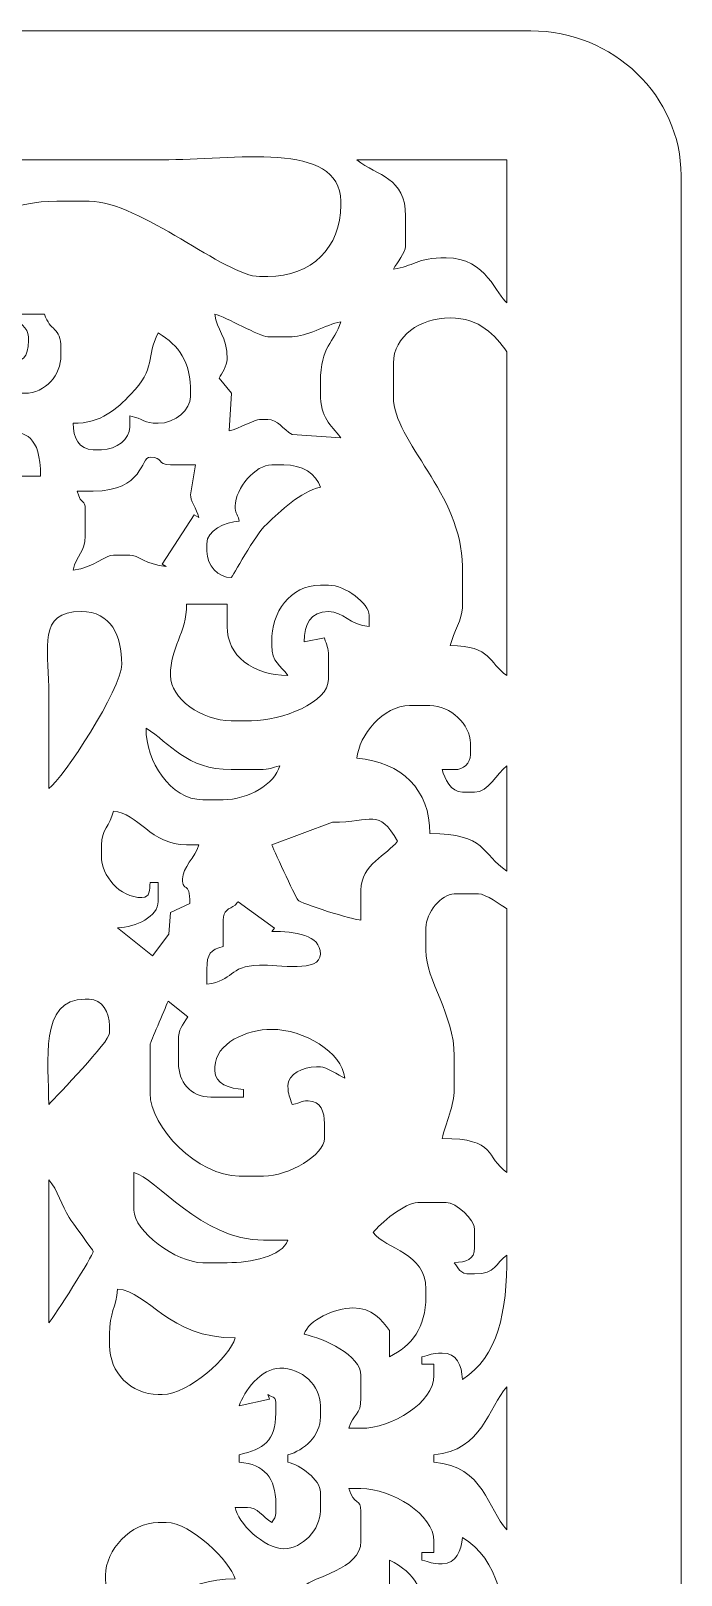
# Model space of a CAD drawing. Header units: millimetres. Extents: x -350 to -130, y -110 to 238.
# Drawn here: x -165.7 to -130, y -35.8 to 49 of the extents above; entities that cross this region are included whole.
import ezdxf

# ---------------------------------------------------------------- set-up
doc = ezdxf.new("R2010")
doc.units = ezdxf.units.MM
doc.header["$MEASUREMENT"] = 0
doc.layers.add('layer 1', color=7, linetype='Continuous')

msp = doc.modelspace()

# ---------------------------------------------------------------- linework, layer by layer
at = {"layer": 'layer 1', "color": 250, "lineweight": 9}
msp.add_open_spline([(-341.75, 49), (-341.75, 49), (-138.25, 49), (-138.25, 49), (-138.25, 49), (-133.7125, 49), (-130, 45.4225), (-130, 41.05), (-130, 41.05), (-130, 41.05), (-130, -102.05), (-130, -102.05), (-130, -102.05), (-130, -106.4225), (-133.7125, -110), (-138.25, -110), (-138.25, -110), (-138.25, -110), (-341.75, -110), (-341.75, -110), (-341.75, -110), (-346.2875, -110), (-350, -106.4225), (-350, -102.05), (-350, -102.05), (-350, -102.05), (-350, 41.05), (-350, 41.05), (-350, 41.05), (-350, 45.4225), (-346.2875, 49), (-341.75, 49)], degree=3, knots=[0, 0, 0, 0, 0.1111111, 0.1111111, 0.1111111, 0.1111111, 0.2222222, 0.2222222, 0.2222222, 0.2222222, 0.3333333, 0.3333333, 0.3333333, 0.3333333, 0.4444444, 0.4444444, 0.4444444, 0.4444445, 0.5555556, 0.5555556, 0.5555556, 0.5555556, 0.6666667, 0.6666667, 0.6666667, 0.6666667, 0.7777778, 0.7777778, 0.7777778, 0.7777778, 1, 1, 1, 1], dxfattribs=at)
at = {"layer": 'layer 1', "lineweight": 9}
for points, knots in [([(-168.7247, 38.6104), (-167.0772, 38.8066), (-166.8474, 39.644), (-164.2721, 39.644), (-164.2721, 39.644), (-164.2721, 39.644), (-162.491, 39.644), (-162.491, 39.644), (-162.491, 39.644), (-159.6808, 39.644), (-155.0197, 35.5099), (-153.1404, 35.5099), (-153.1404, 35.5099), (-153.1404, 35.5099), (-152.6951, 35.5099), (-152.6951, 35.5099), (-152.6951, 35.5099), (-150.2649, 35.5099), (-148.6877, 37.1147), (-148.6877, 39.4373), (-148.6877, 39.4373), (-148.6877, 39.4373), (-148.6877, 39.644), (-148.6877, 39.644), (-148.6877, 39.644), (-148.6877, 43.009), (-154.6408, 41.9177), (-158.4836, 41.9177), (-158.4836, 41.9177), (-162.491, 41.9177), (-166.4984, 41.9177), (-170.5058, 41.9177), (-170.5058, 41.9177), (-169.508, 41.1125), (-168.7247, 40.3595), (-168.7247, 38.6104)], [0, 0, 0, 0, 0.1, 0.1, 0.1, 0.1, 0.2, 0.2, 0.2, 0.2, 0.3, 0.3, 0.3, 0.3, 0.4, 0.4, 0.4, 0.4, 0.5, 0.5, 0.5, 0.5, 0.6, 0.6, 0.6, 0.6, 0.7, 0.7, 0.7, 0.7, 0.8, 0.8, 0.8, 0.8, 1, 1, 1, 1]), ([(-145.7935, 35.9233), (-145.6064, 36.2515), (-145.1256, 36.8566), (-145.1256, 37.1635), (-145.1256, 37.1635), (-145.1256, 37.1635), (-145.1256, 38.8171), (-145.1256, 38.8171), (-145.1256, 38.8171), (-145.1256, 40.9944), (-146.6631, 41.0024), (-147.7972, 41.9177), (-147.7972, 41.9177), (-147.7972, 41.9177), (-139.5598, 41.9177), (-139.5598, 41.9177), (-139.5598, 41.9177), (-139.5598, 41.9177), (-139.5598, 34.063), (-139.5598, 34.063), (-139.5598, 34.063), (-140.1175, 34.4423), (-140.67, 36.5434), (-142.8993, 36.5434), (-142.8993, 36.5434), (-144.5538, 36.5434), (-144.6707, 36.057), (-145.7935, 35.9233)], [0, 0, 0, 0, 0.25, 0.25, 0.25, 0.25, 0.375, 0.375, 0.375, 0.375, 0.5, 0.5, 0.5, 0.5, 0.625, 0.625, 0.625, 0.625, 0.75, 0.75, 0.75, 0.75, 0.875, 0.875, 0.875, 0.875, 1, 1, 1, 1]), ([(-165.1626, 24.5546), (-165.1626, 29.0956), (-168.7247, 24.9249), (-168.7247, 29.9289), (-168.7247, 29.9289), (-167.6881, 29.6719), (-167.9992, 29.1021), (-166.721, 29.1021), (-166.721, 29.1021), (-166.721, 29.1021), (-166.0531, 29.1021), (-166.0531, 29.1021), (-166.0531, 29.1021), (-164.8526, 29.1021), (-164.0495, 30.1243), (-164.0495, 31.1691), (-164.0495, 31.1691), (-164.0495, 31.1691), (-164.0495, 31.5825), (-164.0495, 31.5825), (-164.0495, 31.5825), (-164.0495, 32.7692), (-164.6632, 32.4804), (-164.94, 33.4428), (-164.94, 33.4428), (-164.94, 33.4428), (-166.721, 33.4428), (-166.721, 33.4428), (-166.721, 33.4428), (-166.3872, 32.9799), (-165.8305, 32.7166), (-165.8305, 32.2026), (-165.8305, 32.2026), (-165.8305, 32.2026), (-165.8305, 31.9959), (-165.8305, 31.9959), (-165.8305, 31.9959), (-165.8305, 31.0508), (-166.1197, 30.7774), (-167.1663, 30.7557), (-167.1663, 30.7557), (-167.1822, 31.4181), (-167.0937, 31.7892), (-167.8342, 31.7892), (-167.8342, 31.7892), (-167.8342, 31.7892), (-168.2795, 31.7892), (-168.2795, 31.7892), (-168.2795, 31.7892), (-170.5137, 31.7892), (-171.8416, 28.989), (-171.8416, 26.6216), (-171.8416, 26.6216), (-171.8416, 25.3944), (-170.6947, 23.7278), (-169.17, 23.7278), (-169.17, 23.7278), (-168.0355, 23.7278), (-167.6629, 24.5546), (-166.0531, 24.5546), (-166.0531, 24.5546), (-166.0531, 24.5546), (-165.1626, 24.5546), (-165.1626, 24.5546)], [0, 0, 0, 0, 0.0588235, 0.0588235, 0.0588235, 0.0588235, 0.1176471, 0.1176471, 0.1176471, 0.1176471, 0.1764706, 0.1764706, 0.1764706, 0.1764706, 0.2352941, 0.2352941, 0.2352941, 0.2352941, 0.2941176, 0.2941176, 0.2941176, 0.2941177, 0.3529412, 0.3529412, 0.3529412, 0.3529412, 0.4117647, 0.4117647, 0.4117647, 0.4117647, 0.4705882, 0.4705882, 0.4705882, 0.4705882, 0.5294118, 0.5294118, 0.5294118, 0.5294118, 0.5882353, 0.5882353, 0.5882353, 0.5882353, 0.6470588, 0.6470588, 0.6470588, 0.6470588, 0.7058824, 0.7058824, 0.7058824, 0.7058824, 0.7647059, 0.7647059, 0.7647059, 0.7647059, 0.8235294, 0.8235294, 0.8235294, 0.8235294, 0.8823529, 0.8823529, 0.8823529, 0.882353, 1, 1, 1, 1]), ([(-152.6951, 32.2026), (-153.1272, 32.2026), (-155.0019, 33.2972), (-155.5894, 33.4428), (-155.5894, 33.4428), (-155.5088, 32.5438), (-154.9215, 32.2804), (-154.9215, 30.9624), (-154.9215, 30.9624), (-154.9215, 30.6123), (-155.218, 30.1899), (-155.3667, 29.9289), (-155.3667, 29.9289), (-155.3667, 29.9289), (-154.6819, 29.1131), (-154.6819, 29.1131), (-154.6819, 29.1131), (-154.6819, 29.1131), (-154.8066, 27.0278), (-154.8066, 27.0278), (-154.8066, 27.0278), (-154.2898, 27.1717), (-153.3503, 27.6552), (-153.1404, 27.6552), (-153.1404, 27.6552), (-153.1404, 27.6552), (-152.6951, 27.6552), (-152.6951, 27.6552), (-152.6951, 27.6552), (-152.1415, 27.6552), (-151.8579, 27.1383), (-151.3593, 26.8283), (-151.3593, 26.8283), (-151.3593, 26.8283), (-148.6839, 26.6605), (-148.6839, 26.6605), (-148.6839, 26.6605), (-149.254, 27.4068), (-149.8009, 27.7028), (-149.8009, 29.1021), (-149.8009, 29.1021), (-149.8009, 29.1021), (-149.8009, 29.7222), (-149.8009, 29.7222), (-149.8009, 29.7222), (-149.8009, 31.7279), (-149.0286, 31.8443), (-148.6877, 33.0294), (-148.6877, 33.0294), (-149.5268, 32.8479), (-150.5676, 32.2026), (-151.3593, 32.2026), (-151.3593, 32.2026), (-151.3593, 32.2026), (-152.6951, 32.2026), (-152.6951, 32.2026)], [0, 0, 0, 0, 0.0666667, 0.0666667, 0.0666667, 0.0666667, 0.1333333, 0.1333333, 0.1333333, 0.1333333, 0.2, 0.2, 0.2, 0.2, 0.2666667, 0.2666667, 0.2666667, 0.2666667, 0.3333333, 0.3333333, 0.3333333, 0.3333333, 0.4, 0.4, 0.4, 0.4, 0.4666667, 0.4666667, 0.4666667, 0.4666667, 0.5333333, 0.5333333, 0.5333333, 0.5333333, 0.6, 0.6, 0.6, 0.6, 0.6666667, 0.6666667, 0.6666667, 0.6666667, 0.7333333, 0.7333333, 0.7333333, 0.7333333, 0.8, 0.8, 0.8, 0.8, 0.8666667, 0.8666667, 0.8666667, 0.8666667, 1, 1, 1, 1]), ([(-139.5598, 31.3758), (-140.2148, 32.2839), (-141.0367, 33.2361), (-142.6766, 33.2361), (-142.6766, 33.2361), (-144.3464, 33.2361), (-145.7935, 32.2285), (-145.7935, 30.7557), (-145.7935, 30.7557), (-145.7935, 30.7557), (-145.7935, 28.8953), (-145.7935, 28.8953), (-145.7935, 28.8953), (-145.7935, 26.4549), (-142.0088, 23.5675), (-142.0088, 19.5937), (-142.0088, 19.5937), (-142.0088, 19.5937), (-142.0088, 17.32), (-142.0088, 17.32), (-142.0088, 17.32), (-142.0088, 16.6991), (-142.4926, 15.9864), (-142.6766, 15.2529), (-142.6766, 15.2529), (-140.35, 15.2048), (-140.6174, 14.3188), (-139.5598, 13.5993), (-139.5598, 13.5993), (-139.5598, 13.5993), (-139.5598, 31.3758), (-139.5598, 31.3758)], [0, 0, 0, 0, 0.1111111, 0.1111111, 0.1111111, 0.1111111, 0.2222222, 0.2222222, 0.2222222, 0.2222222, 0.3333333, 0.3333333, 0.3333333, 0.3333333, 0.4444444, 0.4444444, 0.4444444, 0.4444445, 0.5555556, 0.5555556, 0.5555556, 0.5555556, 0.6666667, 0.6666667, 0.6666667, 0.6666667, 0.7777778, 0.7777778, 0.7777778, 0.7777778, 1, 1, 1, 1]), ([(-156.9252, 29.1021), (-156.9252, 30.8889), (-157.5522, 31.6918), (-158.7062, 32.4093), (-158.7062, 32.4093), (-159.3813, 31.103), (-158.8096, 30.4709), (-160.2053, 29.0469), (-160.2053, 29.0469), (-161.0022, 28.2339), (-161.8105, 27.4484), (-163.3815, 27.4484), (-163.3815, 27.4484), (-163.3624, 26.6509), (-163.0725, 26.0015), (-162.2684, 26.0015), (-162.2684, 26.0015), (-162.2684, 26.0015), (-161.8231, 26.0015), (-161.8231, 26.0015), (-161.8231, 26.0015), (-160.9691, 26.0015), (-160.2647, 26.598), (-160.2647, 27.2417), (-160.2647, 27.2417), (-160.2647, 27.2417), (-160.2647, 27.8618), (-160.2647, 27.8618), (-160.2647, 27.8618), (-159.4871, 27.6937), (-159.515, 27.4484), (-158.7062, 27.4484), (-158.7062, 27.4484), (-157.7614, 27.4484), (-156.9252, 28.2187), (-156.9252, 28.8953), (-156.9252, 28.8953), (-156.9252, 28.8953), (-156.9252, 29.1021), (-156.9252, 29.1021)], [0, 0, 0, 0, 0.0909091, 0.0909091, 0.0909091, 0.0909091, 0.1818182, 0.1818182, 0.1818182, 0.1818182, 0.2727273, 0.2727273, 0.2727273, 0.2727273, 0.3636364, 0.3636364, 0.3636364, 0.3636364, 0.4545455, 0.4545455, 0.4545455, 0.4545455, 0.5454545, 0.5454545, 0.5454545, 0.5454546, 0.6363636, 0.6363636, 0.6363636, 0.6363636, 0.7272727, 0.7272727, 0.7272727, 0.7272727, 0.8181818, 0.8181818, 0.8181818, 0.8181818, 1, 1, 1, 1]), ([(-162.7136, 21.2473), (-162.7136, 21.2473), (-162.7136, 22.6943), (-162.7136, 22.6943), (-162.7136, 22.6943), (-162.7136, 23.3661), (-162.9066, 22.8503), (-163.1589, 23.7278), (-163.1589, 23.7278), (-163.1589, 23.7278), (-162.2684, 23.7278), (-162.2684, 23.7278), (-162.2684, 23.7278), (-159.4988, 23.7278), (-159.6758, 25.5881), (-159.1515, 25.5881), (-159.1515, 25.5881), (-158.3781, 25.5881), (-158.8117, 25.1747), (-158.0384, 25.1747), (-158.0384, 25.1747), (-158.0384, 25.1747), (-156.6645, 25.1687), (-156.6645, 25.1687), (-156.6645, 25.1687), (-156.6645, 25.1687), (-156.9252, 23.5211), (-156.9252, 23.5211), (-156.9252, 23.5211), (-156.9684, 23.2836), (-156.5938, 22.7347), (-156.4799, 22.2808), (-156.4799, 22.2808), (-156.4799, 22.2808), (-156.7326, 22.422), (-156.7326, 22.422), (-156.7326, 22.422), (-156.7326, 22.422), (-158.4843, 19.7185), (-158.4843, 19.7185), (-158.4843, 19.7185), (-158.4843, 19.7185), (-158.2609, 19.5937), (-158.2609, 19.5937), (-158.2609, 19.5937), (-159.3865, 19.6806), (-159.8188, 20.2138), (-160.2647, 20.2138), (-160.2647, 20.2138), (-160.2647, 20.2138), (-161.1552, 20.2138), (-161.1552, 20.2138), (-161.1552, 20.2138), (-161.6805, 20.2138), (-162.1383, 19.535), (-163.3815, 19.387), (-163.3815, 19.387), (-163.1725, 20.22), (-162.7136, 20.4198), (-162.7136, 21.2473)], [0, 0, 0, 0, 0.125, 0.125, 0.125, 0.125, 0.1875, 0.1875, 0.1875, 0.1875, 0.25, 0.25, 0.25, 0.25, 0.3125, 0.3125, 0.3125, 0.3125, 0.375, 0.375, 0.375, 0.375, 0.4375, 0.4375, 0.4375, 0.4375, 0.5, 0.5, 0.5, 0.5, 0.5625, 0.5625, 0.5625, 0.5625, 0.625, 0.625, 0.625, 0.625, 0.6875, 0.6875, 0.6875, 0.6875, 0.75, 0.75, 0.75, 0.75, 0.8125, 0.8125, 0.8125, 0.8125, 0.875, 0.875, 0.875, 0.875, 0.9375, 0.9375, 0.9375, 0.9375, 1, 1, 1, 1]), ([(-154.4762, 22.901), (-154.4762, 22.4637), (-154.3965, 22.6285), (-154.2535, 22.0742), (-154.2535, 22.0742), (-155.0644, 22.0115), (-156.0347, 21.575), (-156.0347, 20.8339), (-156.0347, 20.8339), (-156.0347, 20.8339), (-156.0347, 20.4205), (-156.0347, 20.4205), (-156.0347, 20.4205), (-156.0347, 19.6275), (-155.3921, 18.9736), (-154.6988, 18.9736), (-154.6988, 18.9736), (-154.6551, 18.9736), (-153.3759, 21.347), (-152.7512, 21.9194), (-152.7512, 21.9194), (-151.9879, 22.6187), (-150.9208, 23.6922), (-149.8009, 23.9345), (-149.8009, 23.9345), (-150.0145, 24.677), (-150.8295, 25.1747), (-151.8046, 25.1747), (-151.8046, 25.1747), (-151.8046, 25.1747), (-152.4725, 25.1747), (-152.4725, 25.1747), (-152.4725, 25.1747), (-153.3652, 25.1747), (-154.4762, 23.8959), (-154.4762, 22.901)], [0, 0, 0, 0, 0.1, 0.1, 0.1, 0.1, 0.2, 0.2, 0.2, 0.2, 0.3, 0.3, 0.3, 0.3, 0.4, 0.4, 0.4, 0.4, 0.5, 0.5, 0.5, 0.5, 0.6, 0.6, 0.6, 0.6, 0.7, 0.7, 0.7, 0.7, 0.8, 0.8, 0.8, 0.8, 1, 1, 1, 1]), ([(-151.582, 13.5993), (-153.5403, 13.5993), (-154.9215, 14.7021), (-154.9215, 16.2864), (-154.9215, 16.2864), (-154.9215, 16.2864), (-154.9215, 17.5266), (-154.9215, 17.5266), (-154.9215, 17.5266), (-154.9215, 17.5266), (-157.1478, 17.5266), (-157.1478, 17.5266), (-157.1478, 17.5266), (-157.1478, 15.8844), (-158.0384, 15.1782), (-158.0384, 13.5993), (-158.0384, 13.5993), (-158.0384, 12.3293), (-156.3109, 11.1188), (-154.6988, 11.1188), (-154.6988, 11.1188), (-154.6988, 11.1188), (-153.5857, 11.1188), (-153.5857, 11.1188), (-153.5857, 11.1188), (-151.9191, 11.1188), (-149.3556, 12.1201), (-149.3556, 13.3926), (-149.3556, 13.3926), (-149.3556, 13.3926), (-149.3556, 14.6328), (-149.3556, 14.6328), (-149.3556, 14.6328), (-149.3556, 15.1911), (-149.4619, 15.2027), (-149.5783, 15.6663), (-149.5783, 15.6663), (-149.5783, 15.6663), (-150.6894, 15.4522), (-150.6894, 15.4522), (-150.6894, 15.4522), (-150.6683, 16.4236), (-150.3655, 17.1132), (-149.3556, 17.1132), (-149.3556, 17.1132), (-148.5216, 17.1132), (-148.2057, 16.3696), (-147.1293, 16.2864), (-147.1293, 16.2864), (-147.1293, 16.2864), (-147.1293, 16.9065), (-147.1293, 16.9065), (-147.1293, 16.9065), (-147.1293, 17.5489), (-148.4397, 18.5601), (-149.3556, 18.5601), (-149.3556, 18.5601), (-149.3556, 18.5601), (-149.8009, 18.5601), (-149.8009, 18.5601), (-149.8009, 18.5601), (-151.5017, 18.5601), (-152.4725, 17.0644), (-152.4725, 15.4596), (-152.4725, 15.4596), (-152.4725, 15.4596), (-152.4725, 15.2529), (-152.4725, 15.2529), (-152.4725, 15.2529), (-152.4725, 14.3137), (-151.997, 14.1747), (-151.582, 13.5993)], [0, 0, 0, 0, 0.0526316, 0.0526316, 0.0526316, 0.0526316, 0.1052632, 0.1052632, 0.1052632, 0.1052632, 0.1578947, 0.1578947, 0.1578947, 0.1578947, 0.2105263, 0.2105263, 0.2105263, 0.2105263, 0.2631579, 0.2631579, 0.2631579, 0.2631579, 0.3157895, 0.3157895, 0.3157895, 0.3157895, 0.3684211, 0.3684211, 0.3684211, 0.3684211, 0.4210526, 0.4210526, 0.4210526, 0.4210526, 0.4736842, 0.4736842, 0.4736842, 0.4736842, 0.5263158, 0.5263158, 0.5263158, 0.5263158, 0.5789474, 0.5789474, 0.5789474, 0.5789474, 0.6315789, 0.6315789, 0.6315789, 0.631579, 0.6842105, 0.6842105, 0.6842105, 0.6842105, 0.7368421, 0.7368421, 0.7368421, 0.7368421, 0.7894737, 0.7894737, 0.7894737, 0.7894737, 0.8421053, 0.8421053, 0.8421053, 0.8421053, 0.8947368, 0.8947368, 0.8947368, 0.8947369, 1, 1, 1, 1]), ([(-164.7173, 7.3981), (-163.9369, 7.9291), (-160.7099, 12.8549), (-160.7099, 14.2194), (-160.7099, 14.2194), (-160.7099, 15.7866), (-161.2874, 17.1132), (-162.9363, 17.1132), (-162.9363, 17.1132), (-165.3369, 17.1132), (-164.7173, 15.0955), (-164.7173, 12.9791), (-164.7173, 12.9791), (-164.7173, 11.1188), (-164.7173, 9.2585), (-164.7173, 7.3981)], [0, 0, 0, 0, 0.2, 0.2, 0.2, 0.2, 0.4, 0.4, 0.4, 0.4, 0.6, 0.6, 0.6, 0.6, 1, 1, 1, 1]), ([(-142.0088, 7.1915), (-142.6418, 7.1915), (-142.9831, 7.949), (-143.1219, 8.4317), (-143.1219, 8.4317), (-143.1219, 8.4317), (-142.454, 8.4317), (-142.454, 8.4317), (-142.454, 8.4317), (-141.9329, 8.4317), (-141.5635, 8.7747), (-141.5635, 9.2585), (-141.5635, 9.2585), (-141.5635, 9.2585), (-141.5635, 9.8786), (-141.5635, 9.8786), (-141.5635, 9.8786), (-141.5635, 10.9178), (-142.6704, 11.9456), (-143.7898, 11.9456), (-143.7898, 11.9456), (-143.7898, 11.9456), (-144.903, 11.9456), (-144.903, 11.9456), (-144.903, 11.9456), (-146.3538, 11.9456), (-147.6822, 10.335), (-147.7972, 9.0518), (-147.7972, 9.0518), (-145.3384, 8.8618), (-143.7898, 7.3283), (-143.7898, 4.9177), (-143.7898, 4.9177), (-140.6845, 4.9177), (-140.9592, 3.8027), (-139.5598, 2.8507), (-139.5598, 2.8507), (-139.5598, 2.8507), (-139.5598, 8.6384), (-139.5598, 8.6384), (-139.5598, 8.6384), (-140.1411, 8.2429), (-140.5558, 7.1915), (-141.3408, 7.1915), (-141.3408, 7.1915), (-141.3408, 7.1915), (-142.0088, 7.1915), (-142.0088, 7.1915)], [0, 0, 0, 0, 0.0769231, 0.0769231, 0.0769231, 0.0769231, 0.1538462, 0.1538462, 0.1538462, 0.1538462, 0.2307692, 0.2307692, 0.2307692, 0.2307692, 0.3076923, 0.3076923, 0.3076923, 0.3076923, 0.3846154, 0.3846154, 0.3846154, 0.3846154, 0.4615385, 0.4615385, 0.4615385, 0.4615385, 0.5384615, 0.5384615, 0.5384615, 0.5384615, 0.6153846, 0.6153846, 0.6153846, 0.6153846, 0.6923077, 0.6923077, 0.6923077, 0.6923077, 0.7692308, 0.7692308, 0.7692308, 0.7692308, 0.8461538, 0.8461538, 0.8461538, 0.8461539, 1, 1, 1, 1]), ([(-154.6988, 8.4317), (-157.1666, 8.4317), (-158.0394, 9.8756), (-159.3741, 10.7054), (-159.3741, 10.7054), (-159.3741, 8.9007), (-158.0669, 6.7781), (-156.2572, 6.7781), (-156.2572, 6.7781), (-156.2572, 6.7781), (-155.1441, 6.7781), (-155.1441, 6.7781), (-155.1441, 6.7781), (-153.7484, 6.7781), (-152.3139, 7.6416), (-152.0273, 8.6384), (-152.0273, 8.6384), (-152.5266, 8.5304), (-152.5391, 8.4317), (-153.1404, 8.4317), (-153.1404, 8.4317), (-153.1404, 8.4317), (-154.6988, 8.4317), (-154.6988, 8.4317)], [0, 0, 0, 0, 0.1428571, 0.1428571, 0.1428571, 0.1428572, 0.2857143, 0.2857143, 0.2857143, 0.2857143, 0.4285714, 0.4285714, 0.4285714, 0.4285714, 0.5714286, 0.5714286, 0.5714286, 0.5714286, 0.7142857, 0.7142857, 0.7142857, 0.7142857, 1, 1, 1, 1]), ([(-157.1478, 4.2976), (-159.0941, 4.2976), (-159.8334, 6.0558), (-161.1552, 6.158), (-161.1552, 6.158), (-161.3642, 5.3249), (-161.8231, 5.1251), (-161.8231, 4.2976), (-161.8231, 4.2976), (-161.8231, 4.2976), (-161.8231, 3.6775), (-161.8231, 3.6775), (-161.8231, 3.6775), (-161.8231, 2.5957), (-160.8284, 1.4038), (-159.5968, 1.4038), (-159.5968, 1.4038), (-159.141, 1.4038), (-159.1874, 1.8296), (-159.1515, 2.2306), (-159.1515, 2.2306), (-159.1515, 2.2306), (-158.7062, 2.2306), (-158.7062, 2.2306), (-158.7062, 2.2306), (-158.7062, 2.2306), (-158.7062, 1.1971), (-158.7062, 1.1971), (-158.7062, 1.1971), (-158.7062, 0.362), (-159.9264, -0.229), (-160.9326, -0.2498), (-160.9326, -0.2498), (-160.9326, -0.2498), (-159.0134, -1.7926), (-159.0134, -1.7926), (-159.0134, -1.7926), (-159.0134, -1.7926), (-158.1186, -0.6001), (-158.1186, -0.6001), (-158.1186, -0.6001), (-158.1186, -0.6001), (-158.0384, 0.577), (-158.0384, 0.577), (-158.0384, 0.577), (-158.0384, 0.577), (-156.9723, 1.083), (-156.9723, 1.083), (-156.9723, 1.083), (-156.959, 2.3996), (-157.3704, 1.6353), (-157.3704, 2.4373), (-157.3704, 2.4373), (-157.3704, 3.0393), (-156.672, 3.6297), (-156.4799, 4.2976), (-156.4799, 4.2976), (-156.4799, 4.2976), (-157.1478, 4.2976), (-157.1478, 4.2976)], [0, 0, 0, 0, 0.0625, 0.0625, 0.0625, 0.0625, 0.125, 0.125, 0.125, 0.125, 0.1875, 0.1875, 0.1875, 0.1875, 0.25, 0.25, 0.25, 0.25, 0.3125, 0.3125, 0.3125, 0.3125, 0.375, 0.375, 0.375, 0.375, 0.4375, 0.4375, 0.4375, 0.4375, 0.5, 0.5, 0.5, 0.5, 0.5625, 0.5625, 0.5625, 0.5625, 0.625, 0.625, 0.625, 0.625, 0.6875, 0.6875, 0.6875, 0.6875, 0.75, 0.75, 0.75, 0.75, 0.8125, 0.8125, 0.8125, 0.8125, 0.875, 0.875, 0.875, 0.875, 1, 1, 1, 1]), ([(-152.4725, 4.2976), (-152.469, 4.2584), (-151.1798, 1.4659), (-151.0465, 1.2807), (-151.0465, 1.2807), (-150.901, 1.0784), (-147.9695, 0.1717), (-147.5746, 0.1635), (-147.5746, 0.1635), (-147.5746, 0.1635), (-147.5746, 1.8171), (-147.5746, 1.8171), (-147.5746, 1.8171), (-147.5746, 3.2524), (-146.1304, 3.7286), (-145.5709, 4.5043), (-145.5709, 4.5043), (-146.62, 6.3452), (-146.9544, 5.5378), (-149.133, 5.5378), (-149.133, 5.5378), (-149.133, 5.5378), (-152.4725, 4.2976), (-152.4725, 4.2976)], [0, 0, 0, 0, 0.1428571, 0.1428571, 0.1428571, 0.1428572, 0.2857143, 0.2857143, 0.2857143, 0.2857143, 0.4285714, 0.4285714, 0.4285714, 0.4285714, 0.5714286, 0.5714286, 0.5714286, 0.5714286, 0.7142857, 0.7142857, 0.7142857, 0.7142857, 1, 1, 1, 1]), ([(-156.0347, -2.5236), (-156.0347, -2.5236), (-156.0347, -3.3504), (-156.0347, -3.3504), (-156.0347, -3.3504), (-154.5134, -3.1693), (-154.9078, -2.355), (-153.1515, -2.3066), (-153.1515, -2.3066), (-152.1082, -2.2779), (-149.8009, -2.7398), (-149.8009, -1.6968), (-149.8009, -1.6968), (-149.8009, -0.63), (-151.214, -0.4566), (-152.4725, -0.4566), (-152.4725, -0.4566), (-152.4725, -0.4566), (-152.3216, -0.2773), (-152.3216, -0.2773), (-152.3216, -0.2773), (-152.3216, -0.2773), (-154.3214, 1.1741), (-154.3214, 1.1741), (-154.3214, 1.1741), (-154.3214, 1.1741), (-154.4762, 0.9903), (-154.4762, 0.9903), (-154.4762, 0.9903), (-154.8227, 0.7749), (-155.1441, 0.7164), (-155.1441, 0.1635), (-155.1441, 0.1635), (-155.1441, 0.1635), (-155.1441, -1.2834), (-155.1441, -1.2834), (-155.1441, -1.2834), (-155.8286, -1.4531), (-156.0347, -1.6854), (-156.0347, -2.5236)], [0, 0, 0, 0, 0.0909091, 0.0909091, 0.0909091, 0.0909091, 0.1818182, 0.1818182, 0.1818182, 0.1818182, 0.2727273, 0.2727273, 0.2727273, 0.2727273, 0.3636364, 0.3636364, 0.3636364, 0.3636364, 0.4545455, 0.4545455, 0.4545455, 0.4545455, 0.5454545, 0.5454545, 0.5454545, 0.5454546, 0.6363636, 0.6363636, 0.6363636, 0.6363636, 0.7272727, 0.7272727, 0.7272727, 0.7272727, 0.8181818, 0.8181818, 0.8181818, 0.8181818, 1, 1, 1, 1]), ([(-139.5598, 0.7836), (-139.8802, 0.9828), (-140.7225, 1.6105), (-141.1182, 1.6105), (-141.1182, 1.6105), (-141.1182, 1.6105), (-142.454, 1.6105), (-142.454, 1.6105), (-142.454, 1.6105), (-143.1629, 1.6105), (-144.0125, 0.5572), (-144.0125, -0.2498), (-144.0125, -0.2498), (-144.0125, -0.2498), (-144.0125, -1.4901), (-144.0125, -1.4901), (-144.0125, -1.4901), (-144.0125, -3.1626), (-142.454, -5.0128), (-142.454, -7.2778), (-142.454, -7.2778), (-142.454, -7.2778), (-142.454, -9.1381), (-142.454, -9.1381), (-142.454, -9.1381), (-142.454, -9.966), (-142.9203, -11.0218), (-143.1219, -11.8253), (-143.1219, -11.8253), (-140.0682, -11.8253), (-140.7735, -12.86), (-139.5598, -13.6856), (-139.5598, -13.6856), (-139.5598, -13.6856), (-139.5598, 0.7836), (-139.5598, 0.7836)], [0, 0, 0, 0, 0.1, 0.1, 0.1, 0.1, 0.2, 0.2, 0.2, 0.2, 0.3, 0.3, 0.3, 0.3, 0.4, 0.4, 0.4, 0.4, 0.5, 0.5, 0.5, 0.5, 0.6, 0.6, 0.6, 0.6, 0.7, 0.7, 0.7, 0.7, 0.8, 0.8, 0.8, 0.8, 1, 1, 1, 1]), ([(-164.7173, -9.965), (-164.2224, -9.4363), (-161.3778, -6.5013), (-161.3778, -6.0376), (-161.3778, -6.0376), (-161.3778, -6.0376), (-161.3778, -5.6242), (-161.3778, -5.6242), (-161.3778, -5.6242), (-161.3778, -4.9276), (-161.7713, -4.1772), (-162.491, -4.1772), (-162.491, -4.1772), (-162.491, -4.1772), (-162.7136, -4.1772), (-162.7136, -4.1772), (-162.7136, -4.1772), (-165.2581, -4.1772), (-164.7173, -7.5865), (-164.7173, -9.965)], [0, 0, 0, 0, 0.1666667, 0.1666667, 0.1666667, 0.1666667, 0.3333333, 0.3333333, 0.3333333, 0.3333333, 0.5, 0.5, 0.5, 0.5, 0.6666667, 0.6666667, 0.6666667, 0.6666667, 1, 1, 1, 1]), ([(-158.1667, -4.2807), (-158.3666, -4.8048), (-159.1515, -6.5651), (-159.1515, -6.6577), (-159.1515, -6.6577), (-159.1515, -6.6577), (-159.1515, -9.3449), (-159.1515, -9.3449), (-159.1515, -9.3449), (-159.1515, -11.2007), (-156.5304, -13.8923), (-154.2535, -13.8923), (-154.2535, -13.8923), (-154.2535, -13.8923), (-152.9178, -13.8923), (-152.9178, -13.8923), (-152.9178, -13.8923), (-151.5503, -13.8923), (-149.5783, -12.7293), (-149.5783, -11.8253), (-149.5783, -11.8253), (-149.5783, -11.8253), (-149.5783, -10.9985), (-149.5783, -10.9985), (-149.5783, -10.9985), (-149.5783, -10.3638), (-149.7844, -9.7582), (-150.4688, -9.7582), (-150.4688, -9.7582), (-150.9396, -9.7582), (-150.7623, -9.8322), (-151.3593, -9.965), (-151.3593, -9.965), (-151.4757, -9.5014), (-151.582, -9.4897), (-151.582, -8.9314), (-151.582, -8.9314), (-151.582, -8.2632), (-150.7738, -7.8979), (-150.0236, -7.8979), (-150.0236, -7.8979), (-150.0236, -7.8979), (-149.8009, -7.8979), (-149.8009, -7.8979), (-149.8009, -7.8979), (-149.4703, -7.8979), (-148.8187, -8.3443), (-148.4651, -8.5181), (-148.4651, -8.5181), (-148.5953, -7.0651), (-150.7313, -5.8309), (-152.4725, -5.8309), (-152.4725, -5.8309), (-153.8443, -5.8309), (-155.5894, -6.5987), (-155.5894, -7.8979), (-155.5894, -7.8979), (-155.5894, -7.8979), (-155.5894, -8.1046), (-155.5894, -8.1046), (-155.5894, -8.1046), (-155.5894, -8.8383), (-154.7958, -9.079), (-154.031, -9.1381), (-154.031, -9.1381), (-154.031, -9.1381), (-154.031, -9.5515), (-154.031, -9.5515), (-154.031, -9.5515), (-154.031, -9.5515), (-155.812, -9.5515), (-155.812, -9.5515), (-155.812, -9.5515), (-156.9608, -9.5515), (-157.5931, -8.6909), (-157.5931, -7.6912), (-157.5931, -7.6912), (-157.5931, -7.6912), (-157.5931, -6.451), (-157.5931, -6.451), (-157.5931, -6.451), (-157.5931, -5.8203), (-157.3792, -5.6169), (-157.0798, -5.1363), (-157.0798, -5.1363), (-157.0798, -5.1363), (-158.1667, -4.2807), (-158.1667, -4.2807)], [0, 0, 0, 0, 0.0434783, 0.0434783, 0.0434783, 0.0434783, 0.0869565, 0.0869565, 0.0869565, 0.0869565, 0.1304348, 0.1304348, 0.1304348, 0.1304348, 0.173913, 0.173913, 0.173913, 0.1739131, 0.2173913, 0.2173913, 0.2173913, 0.2173913, 0.2608696, 0.2608696, 0.2608696, 0.2608696, 0.3043478, 0.3043478, 0.3043478, 0.3043478, 0.3478261, 0.3478261, 0.3478261, 0.3478261, 0.3913043, 0.3913043, 0.3913043, 0.3913044, 0.4347826, 0.4347826, 0.4347826, 0.4347826, 0.4782609, 0.4782609, 0.4782609, 0.4782609, 0.5217391, 0.5217391, 0.5217391, 0.5217391, 0.5652174, 0.5652174, 0.5652174, 0.5652174, 0.6086957, 0.6086957, 0.6086957, 0.6086957, 0.6521739, 0.6521739, 0.6521739, 0.6521739, 0.6956522, 0.6956522, 0.6956522, 0.6956522, 0.7391304, 0.7391304, 0.7391304, 0.7391304, 0.7826087, 0.7826087, 0.7826087, 0.7826087, 0.826087, 0.826087, 0.826087, 0.826087, 0.8695652, 0.8695652, 0.8695652, 0.8695652, 0.9130435, 0.9130435, 0.9130435, 0.9130435, 1, 1, 1, 1]), ([(-164.7173, -21.9538), (-164.4291, -21.6459), (-162.2684, -18.2377), (-162.2684, -18.0264), (-162.2684, -18.0264), (-162.2684, -17.9944), (-163.4713, -16.3711), (-163.6014, -16.1635), (-163.6014, -16.1635), (-163.9956, -15.5345), (-164.2148, -14.6358), (-164.7173, -14.099), (-164.7173, -14.099), (-164.7173, -14.099), (-164.7173, -21.9538), (-164.7173, -21.9538)], [0, 0, 0, 0, 0.2, 0.2, 0.2, 0.2, 0.4, 0.4, 0.4, 0.4, 0.6, 0.6, 0.6, 0.6, 1, 1, 1, 1]), ([(-152.9178, -17.4063), (-156.3734, -17.4063), (-158.8292, -13.9863), (-160.0421, -13.6856), (-160.0421, -13.6856), (-160.0421, -13.6856), (-160.0421, -15.7527), (-160.0421, -15.7527), (-160.0421, -15.7527), (-160.0421, -16.9165), (-157.7246, -18.6465), (-156.2572, -18.6465), (-156.2572, -18.6465), (-156.2572, -18.6465), (-154.9215, -18.6465), (-154.9215, -18.6465), (-154.9215, -18.6465), (-153.597, -18.6465), (-151.9357, -18.3135), (-151.582, -17.4063), (-151.582, -17.4063), (-151.582, -17.4063), (-152.9178, -17.4063), (-152.9178, -17.4063)], [0, 0, 0, 0, 0.1428571, 0.1428571, 0.1428571, 0.1428572, 0.2857143, 0.2857143, 0.2857143, 0.2857143, 0.4285714, 0.4285714, 0.4285714, 0.4285714, 0.5714286, 0.5714286, 0.5714286, 0.5714286, 0.7142857, 0.7142857, 0.7142857, 0.7142857, 1, 1, 1, 1]), ([(-146.0162, -22.3672), (-146.4473, -21.7693), (-146.9466, -21.127), (-148.0199, -21.127), (-148.0199, -21.127), (-149.0084, -21.127), (-150.4719, -21.8104), (-150.6914, -22.5739), (-150.6914, -22.5739), (-149.6084, -22.8082), (-147.5746, -23.7163), (-147.5746, -24.8476), (-147.5746, -24.8476), (-147.5746, -24.8476), (-147.5746, -26.0879), (-147.5746, -26.0879), (-147.5746, -26.0879), (-147.5746, -27.0646), (-148.0045, -26.914), (-148.2424, -27.7415), (-148.2424, -27.7415), (-148.2424, -27.7415), (-147.5746, -27.7415), (-147.5746, -27.7415), (-147.5746, -27.7415), (-145.8813, -27.7415), (-143.5672, -26.3127), (-143.5672, -24.8476), (-143.5672, -24.8476), (-143.5672, -24.8476), (-143.5672, -24.2275), (-143.5672, -24.2275), (-143.5672, -24.2275), (-143.5672, -24.2275), (-144.235, -24.2275), (-144.235, -24.2275), (-144.235, -24.2275), (-144.235, -24.2275), (-144.235, -23.8141), (-144.235, -23.8141), (-144.235, -23.8141), (-143.7358, -23.7061), (-143.7232, -23.6074), (-143.1219, -23.6074), (-143.1219, -23.6074), (-142.3177, -23.6074), (-142.0279, -24.2568), (-142.0088, -25.0543), (-142.0088, -25.0543), (-140.0427, -23.832), (-139.5598, -21.3473), (-139.5598, -18.2331), (-139.5598, -18.2331), (-140.2203, -18.6824), (-140.1359, -19.2666), (-141.3408, -19.2666), (-141.3408, -19.2666), (-141.3408, -19.2666), (-141.5635, -19.2666), (-141.5635, -19.2666), (-141.5635, -19.2666), (-142.1589, -19.2666), (-142.2219, -18.9682), (-142.454, -18.6465), (-142.454, -18.6465), (-141.79, -18.5952), (-141.3408, -18.4979), (-141.3408, -17.8197), (-141.3408, -17.8197), (-141.3408, -17.8197), (-141.3408, -16.7862), (-141.3408, -16.7862), (-141.3408, -16.7862), (-141.3408, -16.286), (-142.3605, -15.3392), (-142.8993, -15.3392), (-142.8993, -15.3392), (-142.8993, -15.3392), (-144.4577, -15.3392), (-144.4577, -15.3392), (-144.4577, -15.3392), (-145.1467, -15.3392), (-146.5559, -16.5065), (-146.9067, -16.9929), (-146.9067, -16.9929), (-146.1769, -17.9176), (-144.0125, -18.1011), (-144.0125, -20.0934), (-144.0125, -20.0934), (-144.0125, -20.0934), (-144.0125, -20.5069), (-144.0125, -20.5069), (-144.0125, -20.5069), (-144.0125, -22.2174), (-144.7829, -23.2083), (-146.0162, -23.8141), (-146.0162, -23.8141), (-146.0162, -23.8141), (-146.0162, -22.3672), (-146.0162, -22.3672)], [0, 0, 0, 0, 0.0384615, 0.0384615, 0.0384615, 0.0384615, 0.0769231, 0.0769231, 0.0769231, 0.0769231, 0.1153846, 0.1153846, 0.1153846, 0.1153846, 0.1538462, 0.1538462, 0.1538462, 0.1538462, 0.1923077, 0.1923077, 0.1923077, 0.1923077, 0.2307692, 0.2307692, 0.2307692, 0.2307692, 0.2692308, 0.2692308, 0.2692308, 0.2692308, 0.3076923, 0.3076923, 0.3076923, 0.3076923, 0.3461538, 0.3461538, 0.3461538, 0.3461539, 0.3846154, 0.3846154, 0.3846154, 0.3846154, 0.4230769, 0.4230769, 0.4230769, 0.4230769, 0.4615385, 0.4615385, 0.4615385, 0.4615385, 0.5, 0.5, 0.5, 0.5, 0.5384615, 0.5384615, 0.5384615, 0.5384615, 0.5769231, 0.5769231, 0.5769231, 0.5769231, 0.6153846, 0.6153846, 0.6153846, 0.6153846, 0.6538462, 0.6538462, 0.6538462, 0.6538462, 0.6923077, 0.6923077, 0.6923077, 0.6923077, 0.7307692, 0.7307692, 0.7307692, 0.7307692, 0.7692308, 0.7692308, 0.7692308, 0.7692308, 0.8076923, 0.8076923, 0.8076923, 0.8076923, 0.8461538, 0.8461538, 0.8461538, 0.8461539, 0.8846154, 0.8846154, 0.8846154, 0.8846154, 0.9230769, 0.9230769, 0.9230769, 0.9230769, 1, 1, 1, 1]), ([(-154.4762, -22.7806), (-158.1316, -22.7806), (-159.2559, -20.223), (-160.9326, -20.0934), (-160.9326, -20.0934), (-161.0224, -21.0956), (-161.3778, -21.3891), (-161.3778, -22.5739), (-161.3778, -22.5739), (-161.3778, -22.5739), (-161.3778, -23.194), (-161.3778, -23.194), (-161.3778, -23.194), (-161.3778, -24.6664), (-160.2102, -25.8811), (-158.7062, -25.8811), (-158.7062, -25.8811), (-158.7062, -25.8811), (-158.4836, -25.8811), (-158.4836, -25.8811), (-158.4836, -25.8811), (-157.0281, -25.8811), (-154.7725, -23.8108), (-154.4762, -22.7806)], [0, 0, 0, 0, 0.1428571, 0.1428571, 0.1428571, 0.1428572, 0.2857143, 0.2857143, 0.2857143, 0.2857143, 0.4285714, 0.4285714, 0.4285714, 0.4285714, 0.5714286, 0.5714286, 0.5714286, 0.5714286, 0.7142857, 0.7142857, 0.7142857, 0.7142857, 1, 1, 1, 1]), ([(-152.4725, -32.9091), (-152.9711, -32.5991), (-153.2547, -32.0822), (-153.8083, -32.0822), (-153.8083, -32.0822), (-153.8083, -32.0822), (-154.4762, -32.0822), (-154.4762, -32.0822), (-154.4762, -32.0822), (-154.3794, -32.9038), (-152.8769, -34.356), (-151.8046, -34.356), (-151.8046, -34.356), (-150.7846, -34.356), (-149.8009, -33.2764), (-149.8009, -32.289), (-149.8009, -32.289), (-149.8009, -32.289), (-149.8009, -31.2554), (-149.8009, -31.2554), (-149.8009, -31.2554), (-149.8009, -30.5484), (-150.9335, -29.7626), (-151.582, -29.6018), (-151.582, -29.6018), (-151.582, -29.6018), (-151.582, -29.1884), (-151.582, -29.1884), (-151.582, -29.1884), (-150.695, -28.9685), (-149.8009, -28.1585), (-149.8009, -27.1213), (-149.8009, -27.1213), (-149.8009, -27.1213), (-149.8009, -26.5012), (-149.8009, -26.5012), (-149.8009, -26.5012), (-149.8009, -25.3879), (-150.8168, -24.4342), (-152.0273, -24.4342), (-152.0273, -24.4342), (-153.0251, -24.4342), (-154.0308, -25.7268), (-154.2535, -26.5012), (-154.2535, -26.5012), (-154.2535, -26.5012), (-152.6044, -26.1411), (-152.6044, -26.1411), (-152.6044, -26.1411), (-152.6044, -26.1411), (-152.6951, -25.8811), (-152.6951, -25.8811), (-152.6951, -25.8811), (-152.3461, -26.1185), (-152.2498, -25.9192), (-152.2498, -26.5012), (-152.2498, -26.5012), (-152.2498, -26.5012), (-152.2498, -26.9147), (-152.2498, -26.9147), (-152.2498, -26.9147), (-152.2498, -28.4273), (-152.9409, -28.9044), (-154.2535, -29.1884), (-154.2535, -29.1884), (-154.2535, -29.1884), (-154.2535, -29.6018), (-154.2535, -29.6018), (-154.2535, -29.6018), (-152.8686, -29.7088), (-152.2498, -30.492), (-152.2498, -31.8755), (-152.2498, -31.8755), (-152.2498, -31.8755), (-152.2498, -32.289), (-152.2498, -32.289), (-152.2498, -32.289), (-152.2498, -32.688), (-152.3199, -32.6569), (-152.4725, -32.9091)], [0, 0, 0, 0, 0.047619, 0.047619, 0.047619, 0.0476191, 0.0952381, 0.0952381, 0.0952381, 0.0952381, 0.1428571, 0.1428571, 0.1428571, 0.1428572, 0.1904762, 0.1904762, 0.1904762, 0.1904762, 0.2380952, 0.2380952, 0.2380952, 0.2380952, 0.2857143, 0.2857143, 0.2857143, 0.2857143, 0.3333333, 0.3333333, 0.3333333, 0.3333333, 0.3809524, 0.3809524, 0.3809524, 0.3809524, 0.4285714, 0.4285714, 0.4285714, 0.4285714, 0.4761905, 0.4761905, 0.4761905, 0.4761905, 0.5238095, 0.5238095, 0.5238095, 0.5238095, 0.5714286, 0.5714286, 0.5714286, 0.5714286, 0.6190476, 0.6190476, 0.6190476, 0.6190476, 0.6666667, 0.6666667, 0.6666667, 0.6666667, 0.7142857, 0.7142857, 0.7142857, 0.7142857, 0.7619048, 0.7619048, 0.7619048, 0.7619048, 0.8095238, 0.8095238, 0.8095238, 0.8095238, 0.8571429, 0.8571429, 0.8571429, 0.8571429, 0.9047619, 0.9047619, 0.9047619, 0.9047619, 1, 1, 1, 1]), ([(-143.5672, -29.6018), (-140.8131, -29.8146), (-140.6219, -32.1879), (-139.5598, -33.3225), (-139.5598, -33.3225), (-139.5598, -33.3225), (-139.5598, -25.4677), (-139.5598, -25.4677), (-139.5598, -25.4677), (-140.5858, -26.5637), (-140.8935, -28.9818), (-143.5672, -29.1884), (-143.5672, -29.1884), (-143.5672, -29.1884), (-143.5672, -29.6018), (-143.5672, -29.6018)], [0, 0, 0, 0, 0.2, 0.2, 0.2, 0.2, 0.4, 0.4, 0.4, 0.4, 0.6, 0.6, 0.6, 0.6, 1, 1, 1, 1]), ([(-143.1219, -35.1828), (-143.7232, -35.1828), (-143.7358, -35.0841), (-144.235, -34.9761), (-144.235, -34.9761), (-144.235, -34.9761), (-144.235, -34.5627), (-144.235, -34.5627), (-144.235, -34.5627), (-144.235, -34.5627), (-143.5672, -34.5627), (-143.5672, -34.5627), (-143.5672, -34.5627), (-143.5672, -34.5627), (-143.5672, -33.9426), (-143.5672, -33.9426), (-143.5672, -33.9426), (-143.5672, -32.4775), (-145.8813, -31.0487), (-147.5746, -31.0487), (-147.5746, -31.0487), (-147.5746, -31.0487), (-148.2424, -31.0487), (-148.2424, -31.0487), (-148.2424, -31.0487), (-147.9693, -31.9985), (-147.5746, -31.5706), (-147.5746, -32.289), (-147.5746, -32.289), (-147.5746, -32.289), (-147.5746, -33.9426), (-147.5746, -33.9426), (-147.5746, -33.9426), (-147.5746, -35.5087), (-150.2723, -35.8919), (-150.6914, -36.423), (-150.6914, -36.423), (-150.3085, -36.9083), (-148.899, -37.6632), (-148.0199, -37.6632), (-148.0199, -37.6632), (-146.9466, -37.6632), (-146.4473, -37.0209), (-146.0162, -36.423), (-146.0162, -36.423), (-146.0162, -36.423), (-146.0162, -34.9761), (-146.0162, -34.9761), (-146.0162, -34.9761), (-144.555, -35.6939), (-144.0125, -36.6803), (-144.0125, -38.6968), (-144.0125, -38.6968), (-144.0125, -40.6891), (-146.1769, -40.8726), (-146.9067, -41.7973), (-146.9067, -41.7973), (-146.5559, -42.2837), (-145.1467, -43.451), (-144.4577, -43.451), (-144.4577, -43.451), (-144.4577, -43.451), (-142.8993, -43.451), (-142.8993, -43.451), (-142.8993, -43.451), (-142.3605, -43.451), (-141.3408, -42.5042), (-141.3408, -42.004), (-141.3408, -42.004), (-141.3408, -42.004), (-141.3408, -40.9705), (-141.3408, -40.9705), (-141.3408, -40.9705), (-141.3408, -40.2923), (-141.79, -40.195), (-142.454, -40.1437), (-142.454, -40.1437), (-142.454, -40.1437), (-142.454, -39.7303), (-142.454, -39.7303), (-142.454, -39.7303), (-141.5696, -39.662), (-141.9178, -39.5236), (-141.3408, -39.5236), (-141.3408, -39.5236), (-140.2705, -39.5236), (-140.1517, -40.1545), (-139.5598, -40.5571), (-139.5598, -40.5571), (-139.5598, -37.3789), (-140.0071, -34.9803), (-142.0088, -33.7359), (-142.0088, -33.7359), (-142.0724, -34.446), (-142.3317, -35.1828), (-143.1219, -35.1828)], [0, 0, 0, 0, 0.04, 0.04, 0.04, 0.04, 0.08, 0.08, 0.08, 0.08, 0.12, 0.12, 0.12, 0.12, 0.16, 0.16, 0.16, 0.16, 0.2, 0.2, 0.2, 0.2, 0.24, 0.24, 0.24, 0.24, 0.28, 0.28, 0.28, 0.28, 0.32, 0.32, 0.32, 0.32, 0.36, 0.36, 0.36, 0.36, 0.4, 0.4, 0.4, 0.4, 0.44, 0.44, 0.44, 0.44, 0.48, 0.48, 0.48, 0.48, 0.52, 0.52, 0.52, 0.52, 0.56, 0.56, 0.56, 0.56, 0.6, 0.6, 0.6, 0.6, 0.64, 0.64, 0.64, 0.64, 0.68, 0.68, 0.68, 0.68, 0.72, 0.72, 0.72, 0.72, 0.76, 0.76, 0.76, 0.76, 0.8, 0.8, 0.8, 0.8, 0.84, 0.84, 0.84, 0.84, 0.88, 0.88, 0.88, 0.88, 0.92, 0.92, 0.92, 0.92, 1, 1, 1, 1]), ([(-160.4873, -38.6968), (-158.739, -37.6098), (-157.3791, -36.0096), (-154.4762, -36.0096), (-154.4762, -36.0096), (-154.7432, -35.0813), (-156.9131, -32.9091), (-158.2609, -32.9091), (-158.2609, -32.9091), (-158.2609, -32.9091), (-158.7062, -32.9091), (-158.7062, -32.9091), (-158.7062, -32.9091), (-160.2024, -32.9091), (-161.6005, -34.4448), (-161.6005, -35.8029), (-161.6005, -35.8029), (-161.6005, -37.0522), (-161.2715, -38.1633), (-160.4873, -38.6968)], [0, 0, 0, 0, 0.1666667, 0.1666667, 0.1666667, 0.1666667, 0.3333333, 0.3333333, 0.3333333, 0.3333333, 0.5, 0.5, 0.5, 0.5, 0.6666667, 0.6666667, 0.6666667, 0.6666667, 1, 1, 1, 1])]:
    msp.add_open_spline(points, degree=3, knots=knots, dxfattribs=at)

doc.saveas('drawing.dxf')
